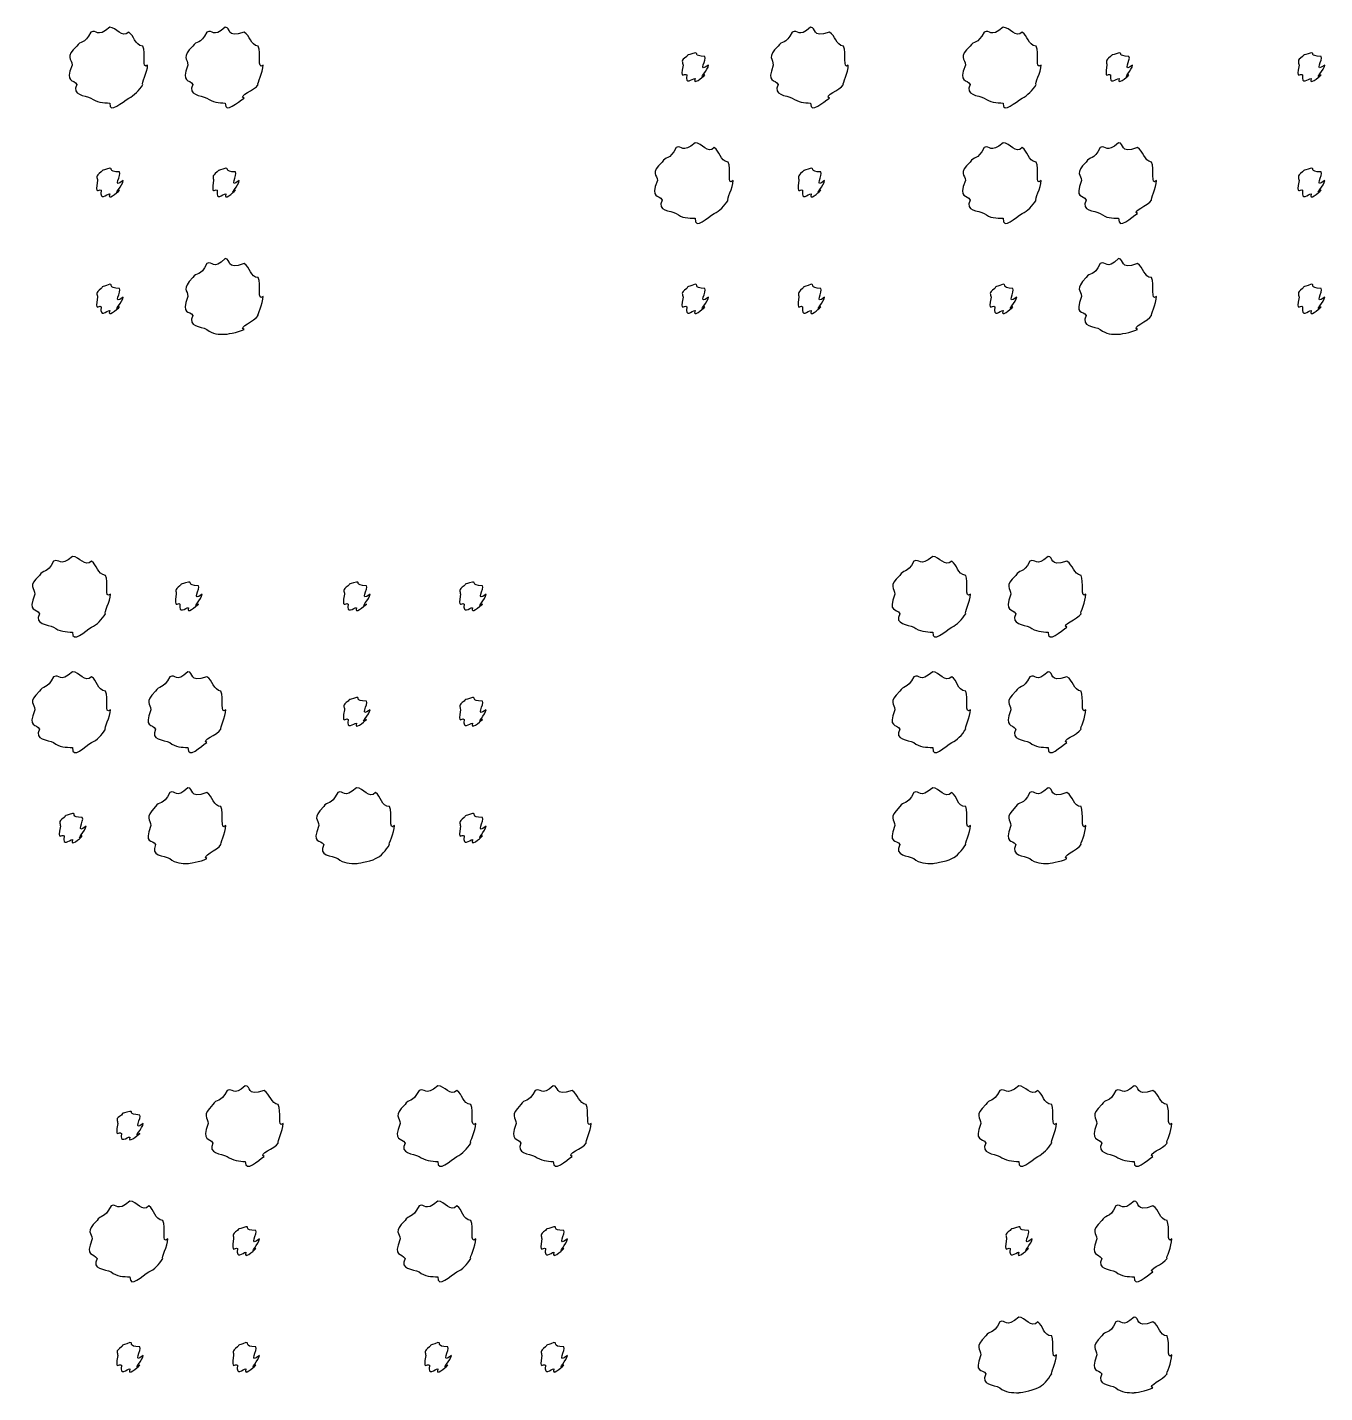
# Model space of a CAD drawing. Header units: millimetres. Extents: x -178 to -32, y 41 to 266.
# Drawn here: x -131.96 to -120.24, y 160.67 to 173 of the extents above; entities that cross this region are included whole.
import ezdxf

# ---------------------------------------------------------------- set-up
doc = ezdxf.new("R2010")
doc.units = ezdxf.units.MM
doc.layers.get('0').update_dxf_attribs({"linetype": 'CONTINUOUS'})

msp = doc.modelspace()

# ---------------------------------------------------------------- linework, layer by layer
at = {"color": 0}
for p, q in [((-131.214, 172.999), (-131.214, 172.999)), ((-130.172, 172.999), (-130.172, 172.999)), ((-124.884, 172.999), (-124.884, 172.999)), ((-123.144, 172.999), (-123.144, 172.999)), ((-125.926, 172.767), (-125.926, 172.767)), ((-122.096, 172.767), (-122.096, 172.767)), ((-120.361, 172.767), (-120.361, 172.767)), ((-125.926, 171.957), (-125.926, 171.957)), ((-123.144, 171.957), (-123.144, 171.957)), ((-122.102, 171.957), (-122.102, 171.957)), ((-131.214, 171.726), (-131.214, 171.726)), ((-130.166, 171.726), (-130.166, 171.726)), ((-124.879, 171.726), (-124.879, 171.726)), ((-120.361, 171.726), (-120.361, 171.726)), ((-130.172, 170.91), (-130.172, 170.91)), ((-122.102, 170.91), (-122.102, 170.91)), ((-131.214, 170.678), (-131.214, 170.678)), ((-125.926, 170.678), (-125.926, 170.678)), ((-124.879, 170.678), (-124.879, 170.678)), ((-123.144, 170.678), (-123.144, 170.678)), ((-120.361, 170.678), (-120.361, 170.678)), ((-131.55, 168.22), (-131.55, 168.22)), ((-123.781, 168.22), (-123.781, 168.22)), ((-122.739, 168.22), (-122.739, 168.22)), ((-130.502, 167.989), (-130.502, 167.989)), ((-128.984, 167.989), (-128.984, 167.989)), ((-127.937, 167.989), (-127.937, 167.989)), ((-131.55, 167.178), (-131.55, 167.178)), ((-130.508, 167.178), (-130.508, 167.178)), ((-123.781, 167.178), (-123.781, 167.178)), ((-122.739, 167.178), (-122.739, 167.178)), ((-128.984, 166.946), (-128.984, 166.946)), ((-127.937, 166.946), (-127.937, 166.946)), ((-130.508, 166.131), (-130.508, 166.131)), ((-128.984, 166.131), (-128.984, 166.131)), ((-123.781, 166.131), (-123.781, 166.131)), ((-122.739, 166.131), (-122.739, 166.131)), ((-131.55, 165.899), (-131.55, 165.899)), ((-127.937, 165.899), (-127.937, 165.899)), ((-129.99, 163.439), (-129.99, 163.439)), ((-128.25, 163.439), (-128.25, 163.439)), ((-127.208, 163.439), (-127.208, 163.439)), ((-123.003, 163.439), (-123.003, 163.439)), ((-121.962, 163.439), (-121.962, 163.439)), ((-131.032, 163.208), (-131.032, 163.208)), ((-131.032, 162.398), (-131.032, 162.398)), ((-128.25, 162.398), (-128.25, 162.398)), ((-121.962, 162.398), (-121.962, 162.398)), ((-129.984, 162.166), (-129.984, 162.166)), ((-127.202, 162.166), (-127.202, 162.166)), ((-123.003, 162.166), (-123.003, 162.166)), ((-123.003, 161.35), (-123.003, 161.35)), ((-121.962, 161.35), (-121.962, 161.35)), ((-131.032, 161.119), (-131.032, 161.119)), ((-129.984, 161.119), (-129.984, 161.119)), ((-128.25, 161.119), (-128.25, 161.119)), ((-127.202, 161.119), (-127.202, 161.119))]:
    msp.add_line(p, q, dxfattribs=at)
for points in [[(-131.384, 172.955), (-131.446, 172.839), (-131.481, 172.883), (-131.511, 172.828)], [(-131.214, 172.999), (-131.336, 172.897), (-131.329, 172.984), (-131.384, 172.955)], [(-131.043, 172.955), (-131.101, 172.897), (-131.154, 172.999), (-131.214, 172.999)], [(-130.916, 172.828), (-130.995, 172.839), (-130.99, 172.925), (-131.043, 172.955)], [(-130.337, 172.955), (-130.395, 172.839), (-130.434, 172.883), (-130.464, 172.828)], [(-130.172, 172.999), (-130.285, 172.897), (-130.282, 172.984), (-130.337, 172.955)], [(-130.001, 172.955), (-130.172, 172.897), (-130.113, 172.999), (-130.172, 172.999)], [(-129.874, 172.828), (-129.943, 172.839), (-129.946, 172.925), (-130.001, 172.955)], [(-125.049, 172.955), (-125.107, 172.839), (-125.146, 172.883), (-125.176, 172.828)], [(-124.884, 172.999), (-124.997, 172.897), (-124.994, 172.984), (-125.049, 172.955)], [(-124.713, 172.955), (-124.884, 172.897), (-124.825, 172.999), (-124.884, 172.999)], [(-124.587, 172.828), (-124.655, 172.839), (-124.658, 172.925), (-124.713, 172.955)], [(-123.315, 172.955), (-123.377, 172.839), (-123.411, 172.883), (-123.442, 172.828)], [(-123.144, 172.999), (-123.267, 172.897), (-123.259, 172.984), (-123.315, 172.955)], [(-122.973, 172.955), (-123.031, 172.897), (-123.085, 172.999), (-123.144, 172.999)], [(-122.846, 172.828), (-122.925, 172.839), (-122.92, 172.925), (-122.973, 172.955)], [(-131.511, 172.828), (-131.623, 172.729), (-131.555, 172.715), (-131.555, 172.657)], [(-130.872, 172.657), (-130.932, 172.61), (-130.885, 172.773), (-130.916, 172.828)], [(-130.464, 172.828), (-130.572, 172.729), (-130.508, 172.715), (-130.508, 172.657)], [(-129.83, 172.657), (-129.885, 172.61), (-129.844, 172.773), (-129.874, 172.828)], [(-125.176, 172.828), (-125.284, 172.729), (-125.221, 172.715), (-125.221, 172.657)], [(-124.543, 172.657), (-124.598, 172.61), (-124.556, 172.773), (-124.587, 172.828)], [(-123.442, 172.828), (-123.553, 172.729), (-123.486, 172.715), (-123.486, 172.657)], [(-122.802, 172.657), (-122.863, 172.61), (-122.816, 172.773), (-122.846, 172.828)], [(-131.555, 172.657), (-131.623, 172.489), (-131.54, 172.536), (-131.511, 172.481)], [(-130.916, 172.481), (-130.932, 172.489), (-130.872, 172.594), (-130.872, 172.657)], [(-130.508, 172.657), (-130.572, 172.489), (-130.493, 172.536), (-130.464, 172.481)], [(-129.874, 172.481), (-129.885, 172.489), (-129.83, 172.594), (-129.83, 172.657)], [(-126.003, 172.734), (-126.064, 172.698), (-126.036, 172.686), (-126.036, 172.657)], [(-126.036, 172.657), (-126.064, 172.515), (-126.025, 172.591), (-126.003, 172.569)], [(-125.926, 172.767), (-126.02, 172.743), (-125.981, 172.756), (-126.003, 172.734)], [(-125.838, 172.734), (-125.954, 172.743), (-125.889, 172.767), (-125.926, 172.767)], [(-125.805, 172.657), (-125.91, 172.581), (-125.816, 172.712), (-125.838, 172.734)], [(-125.838, 172.569), (-125.91, 172.515), (-125.805, 172.62), (-125.805, 172.657)], [(-125.221, 172.657), (-125.284, 172.489), (-125.205, 172.536), (-125.176, 172.481)], [(-124.587, 172.481), (-124.598, 172.489), (-124.543, 172.594), (-124.543, 172.657)], [(-123.486, 172.657), (-123.553, 172.489), (-123.47, 172.536), (-123.442, 172.481)], [(-122.846, 172.481), (-122.863, 172.489), (-122.802, 172.594), (-122.802, 172.657)], [(-122.174, 172.734), (-122.23, 172.698), (-122.207, 172.686), (-122.207, 172.657)], [(-122.207, 172.657), (-122.23, 172.515), (-122.196, 172.591), (-122.174, 172.569)], [(-122.096, 172.767), (-122.186, 172.743), (-122.152, 172.756), (-122.174, 172.734)], [(-122.008, 172.734), (-122.12, 172.743), (-122.059, 172.767), (-122.096, 172.767)], [(-121.975, 172.657), (-122.076, 172.581), (-121.986, 172.712), (-122.008, 172.734)], [(-122.008, 172.569), (-122.076, 172.515), (-121.975, 172.62), (-121.975, 172.657)], [(-120.439, 172.734), (-120.499, 172.698), (-120.472, 172.686), (-120.472, 172.657)], [(-120.472, 172.657), (-120.499, 172.515), (-120.461, 172.591), (-120.439, 172.569)], [(-120.361, 172.767), (-120.455, 172.743), (-120.417, 172.756), (-120.439, 172.734)], [(-120.273, 172.734), (-120.389, 172.743), (-120.324, 172.767), (-120.361, 172.767)], [(-120.24, 172.657), (-120.345, 172.581), (-120.251, 172.712), (-120.273, 172.734)], [(-120.273, 172.569), (-120.345, 172.515), (-120.24, 172.62), (-120.24, 172.657)], [(-126.003, 172.569), (-126.02, 172.471), (-125.955, 172.536), (-125.926, 172.536)], [(-125.926, 172.536), (-125.954, 172.471), (-125.86, 172.547), (-125.838, 172.569)], [(-122.174, 172.569), (-122.186, 172.471), (-122.125, 172.536), (-122.096, 172.536)], [(-122.096, 172.536), (-122.12, 172.471), (-122.03, 172.547), (-122.008, 172.569)], [(-120.439, 172.569), (-120.455, 172.471), (-120.39, 172.536), (-120.361, 172.536)], [(-120.361, 172.536), (-120.389, 172.471), (-120.295, 172.547), (-120.273, 172.569)], [(-131.511, 172.481), (-131.564, 172.383), (-131.44, 172.388), (-131.384, 172.359)], [(-131.043, 172.359), (-130.995, 172.383), (-130.949, 172.428), (-130.916, 172.481)], [(-130.464, 172.481), (-130.514, 172.383), (-130.392, 172.388), (-130.337, 172.359)], [(-130.001, 172.359), (-130.061, 172.383), (-129.903, 172.428), (-129.874, 172.481)], [(-125.176, 172.481), (-125.226, 172.383), (-125.105, 172.388), (-125.049, 172.359)], [(-124.713, 172.359), (-124.774, 172.383), (-124.616, 172.428), (-124.587, 172.481)], [(-123.442, 172.481), (-123.494, 172.383), (-123.37, 172.388), (-123.315, 172.359)], [(-122.973, 172.359), (-122.925, 172.383), (-122.879, 172.428), (-122.846, 172.481)], [(-131.384, 172.359), (-131.336, 172.324), (-131.271, 172.315), (-131.214, 172.315)], [(-131.214, 172.315), (-131.219, 172.207), (-131.098, 172.329), (-131.043, 172.359)], [(-130.337, 172.359), (-130.285, 172.324), (-130.227, 172.315), (-130.172, 172.315)], [(-130.172, 172.315), (-130.172, 172.207), (-130.056, 172.329), (-130.001, 172.359)], [(-125.049, 172.359), (-124.997, 172.324), (-124.939, 172.315), (-124.884, 172.315)], [(-124.884, 172.315), (-124.884, 172.207), (-124.769, 172.329), (-124.713, 172.359)], [(-123.315, 172.359), (-123.267, 172.324), (-123.202, 172.315), (-123.144, 172.315)], [(-123.144, 172.315), (-123.149, 172.207), (-123.028, 172.329), (-122.973, 172.359)], [(-126.097, 171.913), (-126.159, 171.792), (-126.194, 171.839), (-126.224, 171.781)], [(-125.926, 171.957), (-126.049, 171.85), (-126.042, 171.942), (-126.097, 171.913)], [(-125.755, 171.913), (-125.813, 171.85), (-125.867, 171.957), (-125.926, 171.957)], [(-125.628, 171.781), (-125.707, 171.792), (-125.703, 171.883), (-125.755, 171.913)], [(-123.315, 171.913), (-123.377, 171.792), (-123.411, 171.839), (-123.442, 171.781)], [(-123.144, 171.957), (-123.267, 171.85), (-123.259, 171.942), (-123.315, 171.913)], [(-122.973, 171.913), (-123.031, 171.85), (-123.085, 171.957), (-123.144, 171.957)], [(-122.846, 171.781), (-122.925, 171.792), (-122.92, 171.883), (-122.973, 171.913)], [(-122.267, 171.913), (-122.325, 171.792), (-122.364, 171.839), (-122.394, 171.781)], [(-122.102, 171.957), (-122.215, 171.85), (-122.212, 171.942), (-122.267, 171.913)], [(-121.931, 171.913), (-122.102, 171.85), (-122.043, 171.957), (-122.102, 171.957)], [(-121.804, 171.781), (-121.873, 171.792), (-121.876, 171.883), (-121.931, 171.913)], [(-131.291, 171.693), (-131.352, 171.651), (-131.324, 171.644), (-131.324, 171.615)], [(-131.214, 171.726), (-131.307, 171.695), (-131.269, 171.715), (-131.291, 171.693)], [(-131.125, 171.693), (-131.241, 171.695), (-131.177, 171.726), (-131.214, 171.726)], [(-131.092, 171.615), (-131.197, 171.534), (-131.104, 171.67), (-131.125, 171.693)], [(-130.243, 171.693), (-130.3, 171.651), (-130.277, 171.644), (-130.277, 171.615)], [(-130.166, 171.726), (-130.256, 171.695), (-130.222, 171.715), (-130.243, 171.693)], [(-130.078, 171.693), (-130.19, 171.695), (-130.129, 171.726), (-130.166, 171.726)], [(-130.045, 171.615), (-130.146, 171.534), (-130.056, 171.67), (-130.078, 171.693)], [(-126.224, 171.781), (-126.335, 171.678), (-126.268, 171.67), (-126.268, 171.615)], [(-125.584, 171.615), (-125.645, 171.56), (-125.598, 171.726), (-125.628, 171.781)], [(-124.956, 171.693), (-125.012, 171.651), (-124.989, 171.644), (-124.989, 171.615)], [(-124.879, 171.726), (-124.968, 171.695), (-124.934, 171.715), (-124.956, 171.693)], [(-124.791, 171.693), (-124.902, 171.695), (-124.842, 171.726), (-124.879, 171.726)], [(-124.757, 171.615), (-124.858, 171.534), (-124.769, 171.67), (-124.791, 171.693)], [(-123.442, 171.781), (-123.553, 171.678), (-123.486, 171.67), (-123.486, 171.615)], [(-122.802, 171.615), (-122.863, 171.56), (-122.816, 171.726), (-122.846, 171.781)], [(-122.394, 171.781), (-122.502, 171.678), (-122.438, 171.67), (-122.438, 171.615)], [(-121.76, 171.615), (-121.815, 171.56), (-121.774, 171.726), (-121.804, 171.781)], [(-120.439, 171.693), (-120.499, 171.651), (-120.472, 171.644), (-120.472, 171.615)], [(-120.361, 171.726), (-120.455, 171.695), (-120.417, 171.715), (-120.439, 171.693)], [(-120.273, 171.693), (-120.389, 171.695), (-120.324, 171.726), (-120.361, 171.726)], [(-120.24, 171.615), (-120.345, 171.534), (-120.251, 171.67), (-120.273, 171.693)], [(-131.324, 171.615), (-131.352, 171.468), (-131.313, 171.549), (-131.291, 171.527)], [(-131.125, 171.527), (-131.197, 171.468), (-131.092, 171.578), (-131.092, 171.615)], [(-130.277, 171.615), (-130.3, 171.468), (-130.266, 171.549), (-130.243, 171.527)], [(-130.078, 171.527), (-130.146, 171.468), (-130.045, 171.578), (-130.045, 171.615)], [(-126.268, 171.615), (-126.335, 171.442), (-126.253, 171.494), (-126.224, 171.439)], [(-125.628, 171.439), (-125.645, 171.442), (-125.584, 171.552), (-125.584, 171.615)], [(-124.989, 171.615), (-125.012, 171.468), (-124.978, 171.549), (-124.956, 171.527)], [(-124.791, 171.527), (-124.858, 171.468), (-124.757, 171.578), (-124.757, 171.615)], [(-123.486, 171.615), (-123.553, 171.442), (-123.47, 171.494), (-123.442, 171.439)], [(-122.846, 171.439), (-122.863, 171.442), (-122.802, 171.552), (-122.802, 171.615)], [(-122.438, 171.615), (-122.502, 171.442), (-122.423, 171.494), (-122.394, 171.439)], [(-121.804, 171.439), (-121.815, 171.442), (-121.76, 171.552), (-121.76, 171.615)], [(-120.472, 171.615), (-120.499, 171.468), (-120.461, 171.549), (-120.439, 171.527)], [(-120.273, 171.527), (-120.345, 171.468), (-120.24, 171.578), (-120.24, 171.615)], [(-131.291, 171.527), (-131.307, 171.424), (-131.243, 171.494), (-131.214, 171.494)], [(-131.214, 171.494), (-131.241, 171.424), (-131.148, 171.505), (-131.125, 171.527)], [(-130.243, 171.527), (-130.256, 171.424), (-130.195, 171.494), (-130.166, 171.494)], [(-130.166, 171.494), (-130.19, 171.424), (-130.1, 171.505), (-130.078, 171.527)], [(-126.224, 171.439), (-126.276, 171.336), (-126.152, 171.347), (-126.097, 171.318)], [(-125.755, 171.318), (-125.707, 171.336), (-125.662, 171.387), (-125.628, 171.439)], [(-124.956, 171.527), (-124.968, 171.424), (-124.908, 171.494), (-124.879, 171.494)], [(-124.879, 171.494), (-124.902, 171.424), (-124.813, 171.505), (-124.791, 171.527)], [(-123.442, 171.439), (-123.494, 171.336), (-123.37, 171.347), (-123.315, 171.318)], [(-122.973, 171.318), (-122.925, 171.336), (-122.879, 171.387), (-122.846, 171.439)], [(-122.394, 171.439), (-122.444, 171.336), (-122.323, 171.347), (-122.267, 171.318)], [(-121.931, 171.318), (-121.992, 171.336), (-121.833, 171.387), (-121.804, 171.439)], [(-120.439, 171.527), (-120.455, 171.424), (-120.39, 171.494), (-120.361, 171.494)], [(-120.361, 171.494), (-120.389, 171.424), (-120.295, 171.505), (-120.273, 171.527)], [(-126.097, 171.318), (-126.049, 171.276), (-125.984, 171.274), (-125.926, 171.274)], [(-125.926, 171.274), (-125.931, 171.159), (-125.81, 171.287), (-125.755, 171.318)], [(-123.315, 171.318), (-123.267, 171.276), (-123.202, 171.274), (-123.144, 171.274)], [(-123.144, 171.274), (-123.149, 171.159), (-123.028, 171.287), (-122.973, 171.318)], [(-122.267, 171.318), (-122.215, 171.276), (-122.157, 171.274), (-122.102, 171.274)], [(-122.102, 171.274), (-122.102, 171.159), (-121.986, 171.287), (-121.931, 171.318)], [(-130.337, 170.866), (-130.395, 170.74), (-130.434, 170.794), (-130.464, 170.739)], [(-130.172, 170.91), (-130.285, 170.799), (-130.282, 170.895), (-130.337, 170.866)], [(-130.001, 170.866), (-130.172, 170.799), (-130.113, 170.91), (-130.172, 170.91)], [(-129.874, 170.739), (-129.943, 170.74), (-129.946, 170.835), (-130.001, 170.866)], [(-122.267, 170.866), (-122.325, 170.74), (-122.364, 170.794), (-122.394, 170.739)], [(-122.102, 170.91), (-122.215, 170.799), (-122.212, 170.895), (-122.267, 170.866)], [(-121.931, 170.866), (-122.102, 170.799), (-122.043, 170.91), (-122.102, 170.91)], [(-121.804, 170.739), (-121.873, 170.74), (-121.876, 170.835), (-121.931, 170.866)], [(-131.214, 170.678), (-131.307, 170.645), (-131.269, 170.664), (-131.291, 170.64)], [(-131.125, 170.64), (-131.241, 170.645), (-131.177, 170.678), (-131.214, 170.678)], [(-130.464, 170.739), (-130.572, 170.63), (-130.508, 170.626), (-130.508, 170.568)], [(-129.83, 170.568), (-129.885, 170.513), (-129.844, 170.684), (-129.874, 170.739)], [(-125.926, 170.678), (-126.02, 170.645), (-125.981, 170.664), (-126.003, 170.64)], [(-125.838, 170.64), (-125.954, 170.645), (-125.889, 170.678), (-125.926, 170.678)], [(-124.879, 170.678), (-124.968, 170.645), (-124.934, 170.664), (-124.956, 170.64)], [(-124.791, 170.64), (-124.902, 170.645), (-124.842, 170.678), (-124.879, 170.678)], [(-123.144, 170.678), (-123.238, 170.645), (-123.199, 170.664), (-123.221, 170.64)], [(-123.056, 170.64), (-123.171, 170.645), (-123.107, 170.678), (-123.144, 170.678)], [(-122.394, 170.739), (-122.502, 170.63), (-122.438, 170.626), (-122.438, 170.568)], [(-121.76, 170.568), (-121.815, 170.513), (-121.774, 170.684), (-121.804, 170.739)], [(-120.361, 170.678), (-120.455, 170.645), (-120.417, 170.664), (-120.439, 170.64)], [(-120.273, 170.64), (-120.389, 170.645), (-120.324, 170.678), (-120.361, 170.678)], [(-131.291, 170.64), (-131.352, 170.597), (-131.324, 170.591), (-131.324, 170.562)], [(-131.324, 170.562), (-131.352, 170.416), (-131.313, 170.499), (-131.291, 170.474)], [(-131.092, 170.562), (-131.197, 170.48), (-131.104, 170.618), (-131.125, 170.64)], [(-131.125, 170.474), (-131.197, 170.416), (-131.092, 170.53), (-131.092, 170.562)], [(-130.508, 170.568), (-130.572, 170.392), (-130.493, 170.448), (-130.464, 170.397)], [(-129.874, 170.397), (-129.885, 170.392), (-129.83, 170.505), (-129.83, 170.568)], [(-126.003, 170.64), (-126.064, 170.597), (-126.036, 170.591), (-126.036, 170.562)], [(-126.036, 170.562), (-126.064, 170.416), (-126.025, 170.499), (-126.003, 170.474)], [(-125.805, 170.562), (-125.91, 170.48), (-125.816, 170.618), (-125.838, 170.64)], [(-125.838, 170.474), (-125.91, 170.416), (-125.805, 170.53), (-125.805, 170.562)], [(-124.956, 170.64), (-125.012, 170.597), (-124.989, 170.591), (-124.989, 170.562)], [(-124.989, 170.562), (-125.012, 170.416), (-124.978, 170.499), (-124.956, 170.474)], [(-124.757, 170.562), (-124.858, 170.48), (-124.769, 170.618), (-124.791, 170.64)], [(-124.791, 170.474), (-124.858, 170.416), (-124.757, 170.53), (-124.757, 170.562)], [(-123.221, 170.64), (-123.282, 170.597), (-123.254, 170.591), (-123.254, 170.562)], [(-123.254, 170.562), (-123.282, 170.416), (-123.243, 170.499), (-123.221, 170.474)], [(-123.022, 170.562), (-123.127, 170.48), (-123.034, 170.618), (-123.056, 170.64)], [(-123.056, 170.474), (-123.127, 170.416), (-123.022, 170.53), (-123.022, 170.562)], [(-122.438, 170.568), (-122.502, 170.392), (-122.423, 170.448), (-122.394, 170.397)], [(-121.804, 170.397), (-121.815, 170.392), (-121.76, 170.505), (-121.76, 170.568)], [(-120.439, 170.64), (-120.499, 170.597), (-120.472, 170.591), (-120.472, 170.562)], [(-120.472, 170.562), (-120.499, 170.416), (-120.461, 170.499), (-120.439, 170.474)], [(-120.24, 170.562), (-120.345, 170.48), (-120.251, 170.618), (-120.273, 170.64)], [(-120.273, 170.474), (-120.345, 170.416), (-120.24, 170.53), (-120.24, 170.562)], [(-131.291, 170.474), (-131.307, 170.37), (-131.243, 170.441), (-131.214, 170.441)], [(-131.214, 170.441), (-131.241, 170.37), (-131.148, 170.452), (-131.125, 170.474)], [(-126.003, 170.474), (-126.02, 170.37), (-125.955, 170.441), (-125.926, 170.441)], [(-125.926, 170.441), (-125.954, 170.37), (-125.86, 170.452), (-125.838, 170.474)], [(-124.956, 170.474), (-124.968, 170.37), (-124.908, 170.441), (-124.879, 170.441)], [(-124.879, 170.441), (-124.902, 170.37), (-124.813, 170.452), (-124.791, 170.474)], [(-123.221, 170.474), (-123.238, 170.37), (-123.173, 170.441), (-123.144, 170.441)], [(-123.144, 170.441), (-123.171, 170.37), (-123.078, 170.452), (-123.056, 170.474)], [(-120.439, 170.474), (-120.455, 170.37), (-120.39, 170.441), (-120.361, 170.441)], [(-120.361, 170.441), (-120.389, 170.37), (-120.295, 170.452), (-120.273, 170.474)], [(-130.464, 170.397), (-130.514, 170.288), (-130.392, 170.303), (-130.337, 170.27)], [(-130.001, 170.27), (-130.061, 170.288), (-129.903, 170.345), (-129.874, 170.397)], [(-122.394, 170.397), (-122.444, 170.288), (-122.323, 170.303), (-122.267, 170.27)], [(-121.931, 170.27), (-121.992, 170.288), (-121.833, 170.345), (-121.804, 170.397)], [(-130.337, 170.27), (-130.285, 170.226), (-130.227, 170.226), (-130.172, 170.226)], [(-130.172, 170.226), (-130.172, 170.226), (-130.056, 170.24), (-130.001, 170.27)], [(-122.267, 170.27), (-122.215, 170.226), (-122.157, 170.226), (-122.102, 170.226)], [(-122.102, 170.226), (-122.102, 170.226), (-121.986, 170.24), (-121.931, 170.27)], [(-131.55, 168.22), (-131.673, 168.118), (-131.665, 168.205), (-131.721, 168.176)], [(-131.379, 168.176), (-131.437, 168.118), (-131.491, 168.22), (-131.55, 168.22)], [(-123.781, 168.22), (-123.903, 168.118), (-123.896, 168.205), (-123.951, 168.176)], [(-123.609, 168.176), (-123.667, 168.118), (-123.721, 168.22), (-123.781, 168.22)], [(-122.739, 168.22), (-122.852, 168.118), (-122.849, 168.205), (-122.904, 168.176)], [(-122.568, 168.176), (-122.739, 168.118), (-122.68, 168.22), (-122.739, 168.22)], [(-131.721, 168.176), (-131.783, 168.06), (-131.817, 168.104), (-131.848, 168.049)], [(-131.252, 168.049), (-131.331, 168.06), (-131.326, 168.146), (-131.379, 168.176)], [(-123.951, 168.176), (-124.013, 168.06), (-124.048, 168.104), (-124.078, 168.049)], [(-123.483, 168.049), (-123.561, 168.06), (-123.557, 168.146), (-123.609, 168.176)], [(-122.904, 168.176), (-122.962, 168.06), (-123.001, 168.104), (-123.031, 168.049)], [(-122.441, 168.049), (-122.51, 168.06), (-122.513, 168.146), (-122.568, 168.176)], [(-131.848, 168.049), (-131.959, 167.95), (-131.892, 167.936), (-131.892, 167.878)], [(-131.208, 167.878), (-131.269, 167.831), (-131.222, 167.994), (-131.252, 168.049)], [(-130.502, 167.989), (-130.592, 167.963), (-130.558, 167.977), (-130.58, 167.955)], [(-130.414, 167.955), (-130.526, 167.963), (-130.465, 167.989), (-130.502, 167.989)], [(-128.984, 167.989), (-129.078, 167.963), (-129.039, 167.977), (-129.061, 167.955)], [(-128.896, 167.955), (-129.012, 167.963), (-128.947, 167.989), (-128.984, 167.989)], [(-127.937, 167.989), (-128.026, 167.963), (-127.992, 167.977), (-128.014, 167.955)], [(-127.848, 167.955), (-127.96, 167.963), (-127.9, 167.989), (-127.937, 167.989)], [(-124.078, 168.049), (-124.19, 167.95), (-124.122, 167.936), (-124.122, 167.878)], [(-123.439, 167.878), (-123.499, 167.831), (-123.452, 167.994), (-123.483, 168.049)], [(-123.031, 168.049), (-123.138, 167.95), (-123.075, 167.936), (-123.075, 167.878)], [(-122.397, 167.878), (-122.452, 167.831), (-122.411, 167.994), (-122.441, 168.049)], [(-131.892, 167.878), (-131.959, 167.71), (-131.876, 167.757), (-131.848, 167.702)], [(-131.252, 167.702), (-131.269, 167.71), (-131.208, 167.815), (-131.208, 167.878)], [(-130.58, 167.955), (-130.636, 167.919), (-130.613, 167.907), (-130.613, 167.878)], [(-130.613, 167.878), (-130.636, 167.736), (-130.602, 167.812), (-130.58, 167.79)], [(-130.381, 167.878), (-130.482, 167.802), (-130.392, 167.933), (-130.414, 167.955)], [(-130.414, 167.79), (-130.482, 167.736), (-130.381, 167.841), (-130.381, 167.878)], [(-129.061, 167.955), (-129.122, 167.919), (-129.094, 167.907), (-129.094, 167.878)], [(-129.094, 167.878), (-129.122, 167.736), (-129.083, 167.812), (-129.061, 167.79)], [(-128.863, 167.878), (-128.967, 167.802), (-128.874, 167.933), (-128.896, 167.955)], [(-128.896, 167.79), (-128.967, 167.736), (-128.863, 167.841), (-128.863, 167.878)], [(-128.014, 167.955), (-128.07, 167.919), (-128.047, 167.907), (-128.047, 167.878)], [(-128.047, 167.878), (-128.07, 167.736), (-128.036, 167.812), (-128.014, 167.79)], [(-127.815, 167.878), (-127.916, 167.802), (-127.827, 167.933), (-127.848, 167.955)], [(-127.848, 167.79), (-127.916, 167.736), (-127.815, 167.841), (-127.815, 167.878)], [(-124.122, 167.878), (-124.19, 167.71), (-124.107, 167.757), (-124.078, 167.702)], [(-123.483, 167.702), (-123.499, 167.71), (-123.439, 167.815), (-123.439, 167.878)], [(-123.075, 167.878), (-123.138, 167.71), (-123.06, 167.757), (-123.031, 167.702)], [(-122.441, 167.702), (-122.452, 167.71), (-122.397, 167.815), (-122.397, 167.878)], [(-130.58, 167.79), (-130.592, 167.692), (-130.531, 167.757), (-130.502, 167.757)], [(-130.502, 167.757), (-130.526, 167.692), (-130.436, 167.768), (-130.414, 167.79)], [(-129.061, 167.79), (-129.078, 167.692), (-129.013, 167.757), (-128.984, 167.757)], [(-128.984, 167.757), (-129.012, 167.692), (-128.918, 167.768), (-128.896, 167.79)], [(-128.014, 167.79), (-128.026, 167.692), (-127.966, 167.757), (-127.937, 167.757)], [(-127.937, 167.757), (-127.96, 167.692), (-127.871, 167.768), (-127.848, 167.79)], [(-131.848, 167.702), (-131.9, 167.604), (-131.776, 167.609), (-131.721, 167.58)], [(-131.379, 167.58), (-131.331, 167.604), (-131.285, 167.65), (-131.252, 167.702)], [(-124.078, 167.702), (-124.131, 167.604), (-124.006, 167.609), (-123.951, 167.58)], [(-123.609, 167.58), (-123.561, 167.604), (-123.516, 167.65), (-123.483, 167.702)], [(-123.031, 167.702), (-123.08, 167.604), (-122.959, 167.609), (-122.904, 167.58)], [(-122.568, 167.58), (-122.628, 167.604), (-122.47, 167.65), (-122.441, 167.702)], [(-131.721, 167.58), (-131.673, 167.545), (-131.608, 167.536), (-131.55, 167.536)], [(-131.55, 167.536), (-131.555, 167.428), (-131.434, 167.55), (-131.379, 167.58)], [(-123.951, 167.58), (-123.903, 167.545), (-123.838, 167.536), (-123.781, 167.536)], [(-123.781, 167.536), (-123.786, 167.428), (-123.665, 167.55), (-123.609, 167.58)], [(-122.904, 167.58), (-122.852, 167.545), (-122.794, 167.536), (-122.739, 167.536)], [(-122.739, 167.536), (-122.739, 167.428), (-122.623, 167.55), (-122.568, 167.58)], [(-131.721, 167.134), (-131.783, 167.013), (-131.817, 167.06), (-131.848, 167.002)], [(-131.55, 167.178), (-131.673, 167.071), (-131.665, 167.163), (-131.721, 167.134)], [(-131.379, 167.134), (-131.437, 167.071), (-131.491, 167.178), (-131.55, 167.178)], [(-131.252, 167.002), (-131.331, 167.013), (-131.326, 167.104), (-131.379, 167.134)], [(-130.673, 167.134), (-130.731, 167.013), (-130.77, 167.06), (-130.8, 167.002)], [(-130.508, 167.178), (-130.621, 167.071), (-130.618, 167.163), (-130.673, 167.134)], [(-130.337, 167.134), (-130.508, 167.071), (-130.449, 167.178), (-130.508, 167.178)], [(-130.21, 167.002), (-130.279, 167.013), (-130.282, 167.104), (-130.337, 167.134)], [(-123.951, 167.134), (-124.013, 167.013), (-124.048, 167.06), (-124.078, 167.002)], [(-123.781, 167.178), (-123.903, 167.071), (-123.896, 167.163), (-123.951, 167.134)], [(-123.609, 167.134), (-123.667, 167.071), (-123.721, 167.178), (-123.781, 167.178)], [(-123.483, 167.002), (-123.561, 167.013), (-123.557, 167.104), (-123.609, 167.134)], [(-122.904, 167.134), (-122.962, 167.013), (-123.001, 167.06), (-123.031, 167.002)], [(-122.739, 167.178), (-122.852, 167.071), (-122.849, 167.163), (-122.904, 167.134)], [(-122.568, 167.134), (-122.739, 167.071), (-122.68, 167.178), (-122.739, 167.178)], [(-122.441, 167.002), (-122.51, 167.013), (-122.513, 167.104), (-122.568, 167.134)], [(-131.848, 167.002), (-131.959, 166.898), (-131.892, 166.891), (-131.892, 166.836)], [(-131.208, 166.836), (-131.269, 166.781), (-131.222, 166.946), (-131.252, 167.002)], [(-130.8, 167.002), (-130.908, 166.898), (-130.844, 166.891), (-130.844, 166.836)], [(-130.166, 166.836), (-130.222, 166.781), (-130.18, 166.946), (-130.21, 167.002)], [(-124.078, 167.002), (-124.19, 166.898), (-124.122, 166.891), (-124.122, 166.836)], [(-123.439, 166.836), (-123.499, 166.781), (-123.452, 166.946), (-123.483, 167.002)], [(-123.031, 167.002), (-123.138, 166.898), (-123.075, 166.891), (-123.075, 166.836)], [(-122.397, 166.836), (-122.452, 166.781), (-122.411, 166.946), (-122.441, 167.002)], [(-129.061, 166.914), (-129.122, 166.872), (-129.094, 166.865), (-129.094, 166.836)], [(-128.984, 166.946), (-129.078, 166.916), (-129.039, 166.936), (-129.061, 166.914)], [(-128.896, 166.914), (-129.012, 166.916), (-128.947, 166.946), (-128.984, 166.946)], [(-128.863, 166.836), (-128.967, 166.755), (-128.874, 166.891), (-128.896, 166.914)], [(-128.014, 166.914), (-128.07, 166.872), (-128.047, 166.865), (-128.047, 166.836)], [(-127.937, 166.946), (-128.026, 166.916), (-127.992, 166.936), (-128.014, 166.914)], [(-127.848, 166.914), (-127.96, 166.916), (-127.9, 166.946), (-127.937, 166.946)], [(-127.815, 166.836), (-127.916, 166.755), (-127.827, 166.891), (-127.848, 166.914)], [(-131.892, 166.836), (-131.959, 166.663), (-131.876, 166.715), (-131.848, 166.66)], [(-131.252, 166.66), (-131.269, 166.663), (-131.208, 166.773), (-131.208, 166.836)], [(-130.844, 166.836), (-130.908, 166.663), (-130.829, 166.715), (-130.8, 166.66)], [(-130.21, 166.66), (-130.222, 166.663), (-130.166, 166.773), (-130.166, 166.836)], [(-129.094, 166.836), (-129.122, 166.689), (-129.083, 166.77), (-129.061, 166.748)], [(-129.061, 166.748), (-129.078, 166.645), (-129.013, 166.715), (-128.984, 166.715)], [(-128.984, 166.715), (-129.012, 166.645), (-128.918, 166.726), (-128.896, 166.748)], [(-128.896, 166.748), (-128.967, 166.689), (-128.863, 166.799), (-128.863, 166.836)], [(-128.047, 166.836), (-128.07, 166.689), (-128.036, 166.77), (-128.014, 166.748)], [(-128.014, 166.748), (-128.026, 166.645), (-127.966, 166.715), (-127.937, 166.715)], [(-127.937, 166.715), (-127.96, 166.645), (-127.871, 166.726), (-127.848, 166.748)], [(-127.848, 166.748), (-127.916, 166.689), (-127.815, 166.799), (-127.815, 166.836)], [(-124.122, 166.836), (-124.19, 166.663), (-124.107, 166.715), (-124.078, 166.66)], [(-123.483, 166.66), (-123.499, 166.663), (-123.439, 166.773), (-123.439, 166.836)], [(-123.075, 166.836), (-123.138, 166.663), (-123.06, 166.715), (-123.031, 166.66)], [(-122.441, 166.66), (-122.452, 166.663), (-122.397, 166.773), (-122.397, 166.836)], [(-131.848, 166.66), (-131.9, 166.557), (-131.776, 166.568), (-131.721, 166.539)], [(-131.379, 166.539), (-131.331, 166.557), (-131.285, 166.607), (-131.252, 166.66)], [(-130.8, 166.66), (-130.85, 166.557), (-130.729, 166.568), (-130.673, 166.539)], [(-130.337, 166.539), (-130.398, 166.557), (-130.239, 166.607), (-130.21, 166.66)], [(-124.078, 166.66), (-124.131, 166.557), (-124.006, 166.568), (-123.951, 166.539)], [(-123.609, 166.539), (-123.561, 166.557), (-123.516, 166.607), (-123.483, 166.66)], [(-123.031, 166.66), (-123.08, 166.557), (-122.959, 166.568), (-122.904, 166.539)], [(-122.568, 166.539), (-122.628, 166.557), (-122.47, 166.607), (-122.441, 166.66)], [(-131.721, 166.539), (-131.673, 166.497), (-131.608, 166.495), (-131.55, 166.495)], [(-131.55, 166.495), (-131.555, 166.38), (-131.434, 166.508), (-131.379, 166.539)], [(-130.673, 166.539), (-130.621, 166.497), (-130.563, 166.495), (-130.508, 166.495)], [(-130.508, 166.495), (-130.508, 166.38), (-130.392, 166.508), (-130.337, 166.539)], [(-123.951, 166.539), (-123.903, 166.497), (-123.838, 166.495), (-123.781, 166.495)], [(-123.781, 166.495), (-123.786, 166.38), (-123.665, 166.508), (-123.609, 166.539)], [(-122.904, 166.539), (-122.852, 166.497), (-122.794, 166.495), (-122.739, 166.495)], [(-122.739, 166.495), (-122.739, 166.38), (-122.623, 166.508), (-122.568, 166.539)], [(-130.508, 166.131), (-130.621, 166.02), (-130.618, 166.116), (-130.673, 166.087)], [(-130.337, 166.087), (-130.508, 166.02), (-130.449, 166.131), (-130.508, 166.131)], [(-128.984, 166.131), (-129.106, 166.02), (-129.1, 166.116), (-129.155, 166.087)], [(-128.813, 166.087), (-128.871, 166.02), (-128.925, 166.131), (-128.984, 166.131)], [(-123.781, 166.131), (-123.903, 166.02), (-123.896, 166.116), (-123.951, 166.087)], [(-123.609, 166.087), (-123.667, 166.02), (-123.721, 166.131), (-123.781, 166.131)], [(-122.739, 166.131), (-122.852, 166.02), (-122.849, 166.116), (-122.904, 166.087)], [(-122.568, 166.087), (-122.739, 166.02), (-122.68, 166.131), (-122.739, 166.131)], [(-130.673, 166.087), (-130.731, 165.961), (-130.77, 166.015), (-130.8, 165.96)], [(-130.21, 165.96), (-130.279, 165.961), (-130.282, 166.056), (-130.337, 166.087)], [(-129.155, 166.087), (-129.217, 165.961), (-129.251, 166.015), (-129.282, 165.96)], [(-128.686, 165.96), (-128.765, 165.961), (-128.761, 166.056), (-128.813, 166.087)], [(-123.951, 166.087), (-124.013, 165.961), (-124.048, 166.015), (-124.078, 165.96)], [(-123.483, 165.96), (-123.561, 165.961), (-123.557, 166.056), (-123.609, 166.087)], [(-122.904, 166.087), (-122.962, 165.961), (-123.001, 166.015), (-123.031, 165.96)], [(-122.441, 165.96), (-122.51, 165.961), (-122.513, 166.056), (-122.568, 166.087)], [(-131.55, 165.899), (-131.644, 165.866), (-131.605, 165.886), (-131.627, 165.861)], [(-131.462, 165.861), (-131.577, 165.866), (-131.513, 165.899), (-131.55, 165.899)], [(-130.8, 165.96), (-130.908, 165.851), (-130.844, 165.847), (-130.844, 165.789)], [(-130.166, 165.789), (-130.222, 165.734), (-130.18, 165.905), (-130.21, 165.96)], [(-129.282, 165.96), (-129.393, 165.851), (-129.326, 165.847), (-129.326, 165.789)], [(-128.642, 165.789), (-128.703, 165.734), (-128.656, 165.905), (-128.686, 165.96)], [(-127.937, 165.899), (-128.026, 165.866), (-127.992, 165.886), (-128.014, 165.861)], [(-127.848, 165.861), (-127.96, 165.866), (-127.9, 165.899), (-127.937, 165.899)], [(-124.078, 165.96), (-124.19, 165.851), (-124.122, 165.847), (-124.122, 165.789)], [(-123.439, 165.789), (-123.499, 165.734), (-123.452, 165.905), (-123.483, 165.96)], [(-123.031, 165.96), (-123.138, 165.851), (-123.075, 165.847), (-123.075, 165.789)], [(-122.397, 165.789), (-122.452, 165.734), (-122.411, 165.905), (-122.441, 165.96)], [(-131.627, 165.861), (-131.688, 165.818), (-131.66, 165.813), (-131.66, 165.784)], [(-131.66, 165.784), (-131.688, 165.637), (-131.649, 165.72), (-131.627, 165.695)], [(-131.428, 165.784), (-131.533, 165.701), (-131.44, 165.839), (-131.462, 165.861)], [(-131.462, 165.695), (-131.533, 165.637), (-131.428, 165.751), (-131.428, 165.784)], [(-130.844, 165.789), (-130.908, 165.613), (-130.829, 165.669), (-130.8, 165.618)], [(-130.21, 165.618), (-130.222, 165.613), (-130.166, 165.725), (-130.166, 165.789)], [(-129.326, 165.789), (-129.393, 165.613), (-129.311, 165.669), (-129.282, 165.618)], [(-128.686, 165.618), (-128.703, 165.613), (-128.642, 165.725), (-128.642, 165.789)], [(-128.014, 165.861), (-128.07, 165.818), (-128.047, 165.813), (-128.047, 165.784)], [(-128.047, 165.784), (-128.07, 165.637), (-128.036, 165.72), (-128.014, 165.695)], [(-127.815, 165.784), (-127.916, 165.701), (-127.827, 165.839), (-127.848, 165.861)], [(-127.848, 165.695), (-127.916, 165.637), (-127.815, 165.751), (-127.815, 165.784)], [(-124.122, 165.789), (-124.19, 165.613), (-124.107, 165.669), (-124.078, 165.618)], [(-123.483, 165.618), (-123.499, 165.613), (-123.439, 165.725), (-123.439, 165.789)], [(-123.075, 165.789), (-123.138, 165.613), (-123.06, 165.669), (-123.031, 165.618)], [(-122.441, 165.618), (-122.452, 165.613), (-122.397, 165.725), (-122.397, 165.789)], [(-131.627, 165.695), (-131.644, 165.591), (-131.579, 165.662), (-131.55, 165.662)], [(-131.55, 165.662), (-131.577, 165.591), (-131.484, 165.673), (-131.462, 165.695)], [(-128.014, 165.695), (-128.026, 165.591), (-127.966, 165.662), (-127.937, 165.662)], [(-127.937, 165.662), (-127.96, 165.591), (-127.871, 165.673), (-127.848, 165.695)], [(-130.8, 165.618), (-130.85, 165.509), (-130.729, 165.524), (-130.673, 165.491)], [(-130.337, 165.491), (-130.398, 165.509), (-130.239, 165.566), (-130.21, 165.618)], [(-129.282, 165.618), (-129.334, 165.509), (-129.21, 165.524), (-129.155, 165.491)], [(-128.813, 165.491), (-128.765, 165.509), (-128.719, 165.566), (-128.686, 165.618)], [(-124.078, 165.618), (-124.131, 165.509), (-124.006, 165.524), (-123.951, 165.491)], [(-123.609, 165.491), (-123.561, 165.509), (-123.516, 165.566), (-123.483, 165.618)], [(-123.031, 165.618), (-123.08, 165.509), (-122.959, 165.524), (-122.904, 165.491)], [(-122.568, 165.491), (-122.628, 165.509), (-122.47, 165.566), (-122.441, 165.618)], [(-130.673, 165.491), (-130.621, 165.447), (-130.563, 165.447), (-130.508, 165.447)], [(-130.508, 165.447), (-130.508, 165.447), (-130.392, 165.461), (-130.337, 165.491)], [(-129.155, 165.491), (-129.106, 165.447), (-129.042, 165.447), (-128.984, 165.447)], [(-128.984, 165.447), (-128.989, 165.447), (-128.868, 165.461), (-128.813, 165.491)], [(-123.951, 165.491), (-123.903, 165.447), (-123.838, 165.447), (-123.781, 165.447)], [(-123.781, 165.447), (-123.786, 165.447), (-123.665, 165.461), (-123.609, 165.491)], [(-122.904, 165.491), (-122.852, 165.447), (-122.794, 165.447), (-122.739, 165.447)], [(-122.739, 165.447), (-122.739, 165.447), (-122.623, 165.461), (-122.568, 165.491)], [(-129.99, 163.439), (-130.103, 163.338), (-130.1, 163.424), (-130.155, 163.395)], [(-129.819, 163.395), (-129.99, 163.338), (-129.931, 163.439), (-129.99, 163.439)], [(-128.25, 163.439), (-128.372, 163.338), (-128.365, 163.424), (-128.42, 163.395)], [(-128.078, 163.395), (-128.136, 163.338), (-128.19, 163.439), (-128.25, 163.439)], [(-127.208, 163.439), (-127.321, 163.338), (-127.318, 163.424), (-127.373, 163.395)], [(-127.037, 163.395), (-127.208, 163.338), (-127.149, 163.439), (-127.208, 163.439)], [(-123.003, 163.439), (-123.126, 163.338), (-123.119, 163.424), (-123.174, 163.395)], [(-122.832, 163.395), (-122.89, 163.338), (-122.944, 163.439), (-123.003, 163.439)], [(-121.962, 163.439), (-122.075, 163.338), (-122.072, 163.424), (-122.127, 163.395)], [(-121.791, 163.395), (-121.962, 163.338), (-121.902, 163.439), (-121.962, 163.439)], [(-130.155, 163.395), (-130.213, 163.28), (-130.252, 163.324), (-130.282, 163.269)], [(-129.692, 163.269), (-129.761, 163.28), (-129.764, 163.365), (-129.819, 163.395)], [(-128.42, 163.395), (-128.482, 163.28), (-128.517, 163.324), (-128.547, 163.269)], [(-127.952, 163.269), (-128.03, 163.28), (-128.026, 163.365), (-128.078, 163.395)], [(-127.373, 163.395), (-127.431, 163.28), (-127.47, 163.324), (-127.5, 163.269)], [(-126.91, 163.269), (-126.979, 163.28), (-126.982, 163.365), (-127.037, 163.395)], [(-123.174, 163.395), (-123.236, 163.28), (-123.27, 163.324), (-123.301, 163.269)], [(-122.706, 163.269), (-122.784, 163.28), (-122.78, 163.365), (-122.832, 163.395)], [(-122.127, 163.395), (-122.185, 163.28), (-122.223, 163.324), (-122.254, 163.269)], [(-121.664, 163.269), (-121.733, 163.28), (-121.735, 163.365), (-121.791, 163.395)], [(-131.109, 163.175), (-131.169, 163.139), (-131.142, 163.127), (-131.142, 163.098)], [(-131.032, 163.208), (-131.125, 163.183), (-131.087, 163.197), (-131.109, 163.175)], [(-130.943, 163.175), (-131.059, 163.183), (-130.995, 163.208), (-131.032, 163.208)], [(-130.911, 163.098), (-131.015, 163.022), (-130.921, 163.153), (-130.943, 163.175)], [(-130.282, 163.269), (-130.389, 163.169), (-130.326, 163.155), (-130.326, 163.098)], [(-129.648, 163.098), (-129.703, 163.051), (-129.662, 163.213), (-129.692, 163.269)], [(-128.547, 163.269), (-128.659, 163.169), (-128.591, 163.155), (-128.591, 163.098)], [(-127.908, 163.098), (-127.968, 163.051), (-127.921, 163.213), (-127.952, 163.269)], [(-127.5, 163.269), (-127.607, 163.169), (-127.544, 163.155), (-127.544, 163.098)], [(-126.866, 163.098), (-126.921, 163.051), (-126.88, 163.213), (-126.91, 163.269)], [(-123.301, 163.269), (-123.413, 163.169), (-123.345, 163.155), (-123.345, 163.098)], [(-122.662, 163.098), (-122.722, 163.051), (-122.675, 163.213), (-122.706, 163.269)], [(-122.254, 163.269), (-122.361, 163.169), (-122.298, 163.155), (-122.298, 163.098)], [(-121.62, 163.098), (-121.675, 163.051), (-121.634, 163.213), (-121.664, 163.269)], [(-131.142, 163.098), (-131.169, 162.956), (-131.131, 163.032), (-131.109, 163.009)], [(-130.943, 163.009), (-131.015, 162.956), (-130.911, 163.061), (-130.911, 163.098)], [(-130.326, 163.098), (-130.389, 162.93), (-130.311, 162.976), (-130.282, 162.921)], [(-129.692, 162.921), (-129.703, 162.93), (-129.648, 163.034), (-129.648, 163.098)], [(-128.591, 163.098), (-128.659, 162.93), (-128.576, 162.976), (-128.547, 162.921)], [(-127.952, 162.921), (-127.968, 162.93), (-127.908, 163.034), (-127.908, 163.098)], [(-127.544, 163.098), (-127.607, 162.93), (-127.529, 162.976), (-127.5, 162.921)], [(-126.91, 162.921), (-126.921, 162.93), (-126.866, 163.034), (-126.866, 163.098)], [(-123.345, 163.098), (-123.413, 162.93), (-123.33, 162.976), (-123.301, 162.921)], [(-122.706, 162.921), (-122.722, 162.93), (-122.662, 163.034), (-122.662, 163.098)], [(-122.298, 163.098), (-122.361, 162.93), (-122.283, 162.976), (-122.254, 162.921)], [(-121.664, 162.921), (-121.675, 162.93), (-121.62, 163.034), (-121.62, 163.098)], [(-131.109, 163.009), (-131.125, 162.912), (-131.06, 162.976), (-131.032, 162.976)], [(-131.032, 162.976), (-131.059, 162.912), (-130.966, 162.988), (-130.943, 163.009)], [(-130.282, 162.921), (-130.332, 162.824), (-130.21, 162.829), (-130.155, 162.8)], [(-129.819, 162.8), (-129.88, 162.824), (-129.721, 162.869), (-129.692, 162.921)], [(-128.547, 162.921), (-128.599, 162.824), (-128.475, 162.829), (-128.42, 162.8)], [(-128.078, 162.8), (-128.03, 162.824), (-127.985, 162.869), (-127.952, 162.921)], [(-127.5, 162.921), (-127.549, 162.824), (-127.428, 162.829), (-127.373, 162.8)], [(-127.037, 162.8), (-127.097, 162.824), (-126.939, 162.869), (-126.91, 162.921)], [(-123.301, 162.921), (-123.353, 162.824), (-123.229, 162.829), (-123.174, 162.8)], [(-122.832, 162.8), (-122.784, 162.824), (-122.739, 162.869), (-122.706, 162.921)], [(-122.254, 162.921), (-122.303, 162.824), (-122.182, 162.829), (-122.127, 162.8)], [(-121.791, 162.8), (-121.851, 162.824), (-121.693, 162.869), (-121.664, 162.921)], [(-130.155, 162.8), (-130.103, 162.764), (-130.045, 162.756), (-129.99, 162.756)], [(-129.99, 162.756), (-129.99, 162.647), (-129.874, 162.77), (-129.819, 162.8)], [(-128.42, 162.8), (-128.372, 162.764), (-128.307, 162.756), (-128.25, 162.756)], [(-128.25, 162.756), (-128.255, 162.647), (-128.134, 162.77), (-128.078, 162.8)], [(-127.373, 162.8), (-127.321, 162.764), (-127.263, 162.756), (-127.208, 162.756)], [(-127.208, 162.756), (-127.208, 162.647), (-127.092, 162.77), (-127.037, 162.8)], [(-123.174, 162.8), (-123.126, 162.764), (-123.061, 162.756), (-123.003, 162.756)], [(-123.003, 162.756), (-123.009, 162.647), (-122.888, 162.77), (-122.832, 162.8)], [(-122.127, 162.8), (-122.075, 162.764), (-122.017, 162.756), (-121.962, 162.756)], [(-121.962, 162.756), (-121.962, 162.647), (-121.846, 162.77), (-121.791, 162.8)], [(-131.203, 162.354), (-131.265, 162.232), (-131.299, 162.279), (-131.329, 162.221)], [(-131.032, 162.398), (-131.154, 162.29), (-131.148, 162.383), (-131.203, 162.354)], [(-130.861, 162.354), (-130.919, 162.29), (-130.972, 162.398), (-131.032, 162.398)], [(-130.734, 162.221), (-130.812, 162.232), (-130.809, 162.323), (-130.861, 162.354)], [(-128.42, 162.354), (-128.482, 162.232), (-128.517, 162.279), (-128.547, 162.221)], [(-128.25, 162.398), (-128.372, 162.29), (-128.365, 162.383), (-128.42, 162.354)], [(-128.078, 162.354), (-128.136, 162.29), (-128.19, 162.398), (-128.25, 162.398)], [(-127.952, 162.221), (-128.03, 162.232), (-128.026, 162.323), (-128.078, 162.354)], [(-122.127, 162.354), (-122.185, 162.232), (-122.223, 162.279), (-122.254, 162.221)], [(-121.962, 162.398), (-122.075, 162.29), (-122.072, 162.383), (-122.127, 162.354)], [(-121.791, 162.354), (-121.962, 162.29), (-121.902, 162.398), (-121.962, 162.398)], [(-121.664, 162.221), (-121.733, 162.232), (-121.735, 162.323), (-121.791, 162.354)], [(-131.329, 162.221), (-131.441, 162.118), (-131.373, 162.111), (-131.373, 162.056)], [(-130.69, 162.056), (-130.751, 162.001), (-130.704, 162.166), (-130.734, 162.221)], [(-129.984, 162.166), (-130.074, 162.136), (-130.04, 162.155), (-130.061, 162.133)], [(-129.896, 162.133), (-130.008, 162.136), (-129.947, 162.166), (-129.984, 162.166)], [(-128.547, 162.221), (-128.659, 162.118), (-128.591, 162.111), (-128.591, 162.056)], [(-127.908, 162.056), (-127.968, 162.001), (-127.921, 162.166), (-127.952, 162.221)], [(-127.202, 162.166), (-127.292, 162.136), (-127.257, 162.155), (-127.279, 162.133)], [(-127.114, 162.133), (-127.225, 162.136), (-127.165, 162.166), (-127.202, 162.166)], [(-123.003, 162.166), (-123.097, 162.136), (-123.058, 162.155), (-123.08, 162.133)], [(-122.915, 162.133), (-123.031, 162.136), (-122.966, 162.166), (-123.003, 162.166)], [(-122.254, 162.221), (-122.361, 162.118), (-122.298, 162.111), (-122.298, 162.056)], [(-121.62, 162.056), (-121.675, 162.001), (-121.634, 162.166), (-121.664, 162.221)], [(-131.373, 162.056), (-131.441, 161.882), (-131.358, 161.935), (-131.329, 161.879)], [(-130.734, 161.879), (-130.751, 161.882), (-130.69, 161.992), (-130.69, 162.056)], [(-130.061, 162.133), (-130.118, 162.092), (-130.095, 162.085), (-130.095, 162.056)], [(-130.095, 162.056), (-130.118, 161.908), (-130.084, 161.99), (-130.061, 161.968)], [(-129.863, 162.056), (-129.964, 161.975), (-129.874, 162.111), (-129.896, 162.133)], [(-129.896, 161.968), (-129.964, 161.908), (-129.863, 162.019), (-129.863, 162.056)], [(-128.591, 162.056), (-128.659, 161.882), (-128.576, 161.935), (-128.547, 161.879)], [(-127.952, 161.879), (-127.968, 161.882), (-127.908, 161.992), (-127.908, 162.056)], [(-127.279, 162.133), (-127.336, 162.092), (-127.312, 162.085), (-127.312, 162.056)], [(-127.312, 162.056), (-127.336, 161.908), (-127.301, 161.99), (-127.279, 161.968)], [(-127.081, 162.056), (-127.181, 161.975), (-127.092, 162.111), (-127.114, 162.133)], [(-127.114, 161.968), (-127.181, 161.908), (-127.081, 162.019), (-127.081, 162.056)], [(-123.08, 162.133), (-123.141, 162.092), (-123.113, 162.085), (-123.113, 162.056)], [(-123.113, 162.056), (-123.141, 161.908), (-123.103, 161.99), (-123.08, 161.968)], [(-122.882, 162.056), (-122.987, 161.975), (-122.893, 162.111), (-122.915, 162.133)], [(-122.915, 161.968), (-122.987, 161.908), (-122.882, 162.019), (-122.882, 162.056)], [(-122.298, 162.056), (-122.361, 161.882), (-122.283, 161.935), (-122.254, 161.879)], [(-121.664, 161.879), (-121.675, 161.882), (-121.62, 161.992), (-121.62, 162.056)], [(-130.061, 161.968), (-130.074, 161.864), (-130.013, 161.935), (-129.984, 161.935)], [(-129.984, 161.935), (-130.008, 161.864), (-129.918, 161.946), (-129.896, 161.968)], [(-127.279, 161.968), (-127.292, 161.864), (-127.231, 161.935), (-127.202, 161.935)], [(-127.202, 161.935), (-127.225, 161.864), (-127.136, 161.946), (-127.114, 161.968)], [(-123.08, 161.968), (-123.097, 161.864), (-123.032, 161.935), (-123.003, 161.935)], [(-123.003, 161.935), (-123.031, 161.864), (-122.937, 161.946), (-122.915, 161.968)], [(-131.329, 161.879), (-131.382, 161.776), (-131.258, 161.787), (-131.203, 161.758)], [(-130.861, 161.758), (-130.812, 161.776), (-130.767, 161.827), (-130.734, 161.879)], [(-128.547, 161.879), (-128.599, 161.776), (-128.475, 161.787), (-128.42, 161.758)], [(-128.078, 161.758), (-128.03, 161.776), (-127.985, 161.827), (-127.952, 161.879)], [(-122.254, 161.879), (-122.303, 161.776), (-122.182, 161.787), (-122.127, 161.758)], [(-121.791, 161.758), (-121.851, 161.776), (-121.693, 161.827), (-121.664, 161.879)], [(-131.203, 161.758), (-131.154, 161.717), (-131.09, 161.714), (-131.032, 161.714)], [(-131.032, 161.714), (-131.037, 161.6), (-130.916, 161.728), (-130.861, 161.758)], [(-128.42, 161.758), (-128.372, 161.717), (-128.307, 161.714), (-128.25, 161.714)], [(-128.25, 161.714), (-128.255, 161.6), (-128.134, 161.728), (-128.078, 161.758)], [(-122.127, 161.758), (-122.075, 161.717), (-122.017, 161.714), (-121.962, 161.714)], [(-121.962, 161.714), (-121.962, 161.6), (-121.846, 161.728), (-121.791, 161.758)], [(-123.174, 161.306), (-123.236, 161.181), (-123.27, 161.235), (-123.301, 161.18)], [(-123.003, 161.35), (-123.126, 161.24), (-123.119, 161.335), (-123.174, 161.306)], [(-122.832, 161.306), (-122.89, 161.24), (-122.944, 161.35), (-123.003, 161.35)], [(-122.706, 161.18), (-122.784, 161.181), (-122.78, 161.276), (-122.832, 161.306)], [(-122.127, 161.306), (-122.185, 161.181), (-122.223, 161.235), (-122.254, 161.18)], [(-121.962, 161.35), (-122.075, 161.24), (-122.072, 161.335), (-122.127, 161.306)], [(-121.791, 161.306), (-121.962, 161.24), (-121.902, 161.35), (-121.962, 161.35)], [(-121.664, 161.18), (-121.733, 161.181), (-121.735, 161.276), (-121.791, 161.306)], [(-123.301, 161.18), (-123.413, 161.071), (-123.345, 161.066), (-123.345, 161.008)], [(-122.662, 161.008), (-122.722, 160.953), (-122.675, 161.124), (-122.706, 161.18)], [(-122.254, 161.18), (-122.361, 161.071), (-122.298, 161.066), (-122.298, 161.008)], [(-121.62, 161.008), (-121.675, 160.953), (-121.634, 161.124), (-121.664, 161.18)], [(-131.109, 161.08), (-131.169, 161.037), (-131.142, 161.032), (-131.142, 161.003)], [(-131.032, 161.119), (-131.125, 161.086), (-131.087, 161.105), (-131.109, 161.08)], [(-130.943, 161.08), (-131.059, 161.086), (-130.995, 161.119), (-131.032, 161.119)], [(-130.911, 161.003), (-131.015, 160.92), (-130.921, 161.058), (-130.943, 161.08)], [(-130.061, 161.08), (-130.118, 161.037), (-130.095, 161.032), (-130.095, 161.003)], [(-129.984, 161.119), (-130.074, 161.086), (-130.04, 161.105), (-130.061, 161.08)], [(-129.896, 161.08), (-130.008, 161.086), (-129.947, 161.119), (-129.984, 161.119)], [(-129.863, 161.003), (-129.964, 160.92), (-129.874, 161.058), (-129.896, 161.08)], [(-128.326, 161.08), (-128.387, 161.037), (-128.36, 161.032), (-128.36, 161.003)], [(-128.25, 161.119), (-128.343, 161.086), (-128.305, 161.105), (-128.326, 161.08)], [(-128.161, 161.08), (-128.277, 161.086), (-128.212, 161.119), (-128.25, 161.119)], [(-128.128, 161.003), (-128.233, 160.92), (-128.139, 161.058), (-128.161, 161.08)], [(-127.279, 161.08), (-127.336, 161.037), (-127.312, 161.032), (-127.312, 161.003)], [(-127.202, 161.119), (-127.292, 161.086), (-127.257, 161.105), (-127.279, 161.08)], [(-127.114, 161.08), (-127.225, 161.086), (-127.165, 161.119), (-127.202, 161.119)], [(-127.081, 161.003), (-127.181, 160.92), (-127.092, 161.058), (-127.114, 161.08)], [(-131.142, 161.003), (-131.169, 160.857), (-131.131, 160.94), (-131.109, 160.915)], [(-130.943, 160.915), (-131.015, 160.857), (-130.911, 160.97), (-130.911, 161.003)], [(-130.095, 161.003), (-130.118, 160.857), (-130.084, 160.94), (-130.061, 160.915)], [(-129.896, 160.915), (-129.964, 160.857), (-129.863, 160.97), (-129.863, 161.003)], [(-128.36, 161.003), (-128.387, 160.857), (-128.349, 160.94), (-128.326, 160.915)], [(-128.161, 160.915), (-128.233, 160.857), (-128.128, 160.97), (-128.128, 161.003)], [(-127.312, 161.003), (-127.336, 160.857), (-127.301, 160.94), (-127.279, 160.915)], [(-127.114, 160.915), (-127.181, 160.857), (-127.081, 160.97), (-127.081, 161.003)], [(-123.345, 161.008), (-123.413, 160.832), (-123.33, 160.889), (-123.301, 160.838)], [(-122.706, 160.838), (-122.722, 160.832), (-122.662, 160.945), (-122.662, 161.008)], [(-122.298, 161.008), (-122.361, 160.832), (-122.283, 160.889), (-122.254, 160.838)], [(-121.664, 160.838), (-121.675, 160.832), (-121.62, 160.945), (-121.62, 161.008)], [(-131.109, 160.915), (-131.125, 160.81), (-131.06, 160.882), (-131.032, 160.882)], [(-131.032, 160.882), (-131.059, 160.81), (-130.966, 160.893), (-130.943, 160.915)], [(-130.061, 160.915), (-130.074, 160.81), (-130.013, 160.882), (-129.984, 160.882)], [(-129.984, 160.882), (-130.008, 160.81), (-129.918, 160.893), (-129.896, 160.915)], [(-128.326, 160.915), (-128.343, 160.81), (-128.278, 160.882), (-128.25, 160.882)], [(-128.25, 160.882), (-128.277, 160.81), (-128.183, 160.893), (-128.161, 160.915)], [(-127.279, 160.915), (-127.292, 160.81), (-127.231, 160.882), (-127.202, 160.882)], [(-127.202, 160.882), (-127.225, 160.81), (-127.136, 160.893), (-127.114, 160.915)], [(-123.301, 160.838), (-123.353, 160.729), (-123.229, 160.744), (-123.174, 160.711)], [(-122.832, 160.711), (-122.784, 160.729), (-122.739, 160.786), (-122.706, 160.838)], [(-122.254, 160.838), (-122.303, 160.729), (-122.182, 160.744), (-122.127, 160.711)], [(-121.791, 160.711), (-121.851, 160.729), (-121.693, 160.786), (-121.664, 160.838)], [(-123.174, 160.711), (-123.126, 160.667), (-123.061, 160.667), (-123.003, 160.667)], [(-123.003, 160.667), (-123.009, 160.667), (-122.888, 160.681), (-122.832, 160.711)], [(-122.127, 160.711), (-122.075, 160.667), (-122.017, 160.667), (-121.962, 160.667)], [(-121.962, 160.667), (-121.962, 160.667), (-121.846, 160.681), (-121.791, 160.711)]]:
    msp.add_open_spline(points, degree=3, dxfattribs=at)

doc.saveas('drawing.dxf')
